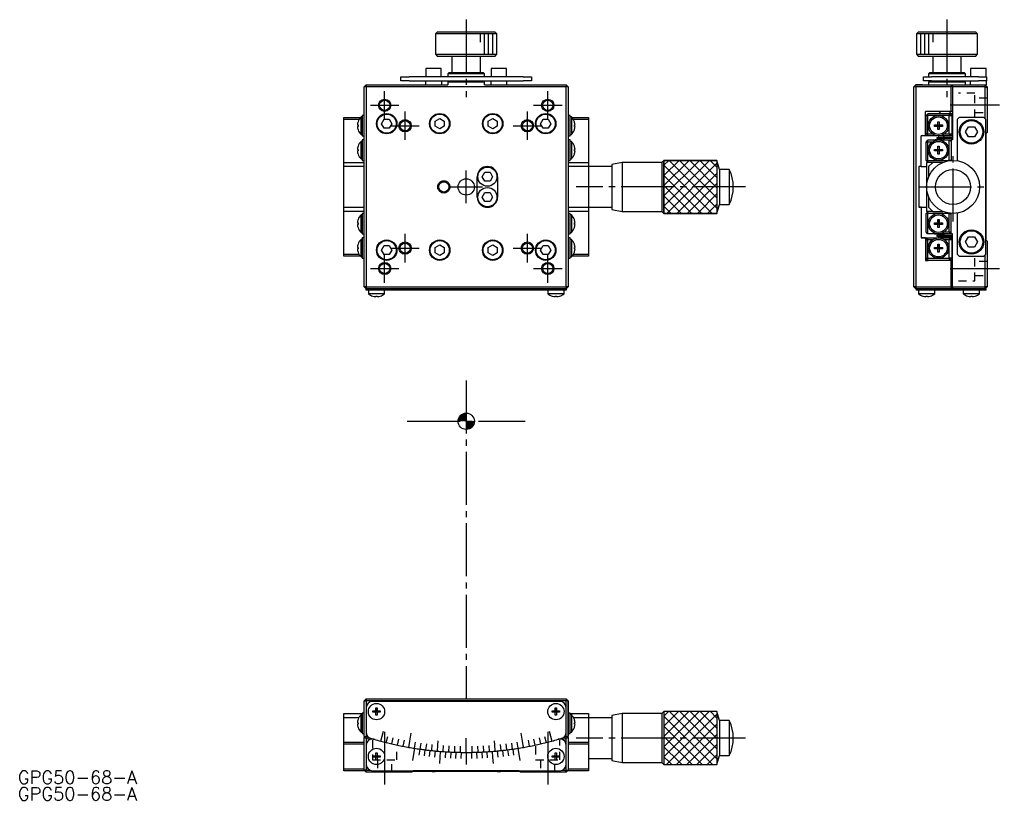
# Model space of a CAD drawing. Extents: x -5 to 235, y 93 to 285.
import ezdxf

# ---------------------------------------------------------------- set-up
doc = ezdxf.new("R2010")
doc.units = 0
doc.header["$MEASUREMENT"] = 0
doc.linetypes.add('CENTER', pattern=[17.5, 13, -1.5, 1.5, -1.5])
doc.linetypes.add('DASHED', pattern=[3.5, 2, -1.5])
doc.layers.get('0').update_dxf_attribs({"linetype": 'CONTINUOUS'})
doc.layers.add('CENTER', color=1, linetype='CENTER')
doc.styles.get("Standard").update_dxf_attribs({"font": 'txt.shx', "bigfont": '@extfont2.shx'})

msp = doc.modelspace()

# ---------------------------------------------------------------- linework, layer by layer
at = {"color": 7, "linetype": 'Continuous'}
for p, q in [((97.7, 281.79), (97.2, 281.29)), ((112.2, 281.29), (97.2, 281.29)), ((97.2, 281.29), (97.2, 276.29)), ((97.7, 281.79), (111.7, 281.79)), ((97.7, 281.79), (111.7, 281.79)), ((112.2, 281.29), (111.7, 281.79)), ((112.2, 276.29), (112.2, 281.29)), ((215.62, 281.79), (215.12, 281.29)), ((222.62, 281.29), (215.12, 281.29)), ((215.12, 281.29), (215.12, 276.29)), ((215.62, 281.79), (222.62, 281.79)), ((222.62, 281.79), (229.62, 281.79)), ((230.12, 281.29), (222.62, 281.29)), ((230.12, 281.29), (229.62, 281.79)), ((230.12, 276.29), (230.12, 281.29)), ((97.2, 276.29), (112.2, 276.29)), ((97.2, 276.29), (97.7, 275.79)), ((111.7, 275.79), (97.7, 275.79)), ((101.2, 275.79), (101.2, 271.79)), ((108.2, 271.79), (108.2, 275.79)), ((111.7, 275.79), (112.2, 276.29)), ((215.12, 276.29), (222.62, 276.29)), ((215.12, 276.29), (215.62, 275.79)), ((222.62, 275.79), (215.62, 275.79)), ((219.12, 275.79), (219.12, 271.79)), ((222.62, 276.29), (230.12, 276.29)), ((229.62, 275.79), (222.62, 275.79)), ((226.12, 271.79), (226.12, 275.79)), ((229.62, 275.79), (230.12, 276.29)), ((98.6, 272.79), (94.8, 272.79)), ((94.8, 272.79), (94.8, 270.79)), ((98.6, 270.79), (98.6, 272.79)), ((100.5, 271.79), (100.2, 271.49)), ((100.5, 271.79), (108.9, 271.79)), ((100.5, 271.79), (101.2, 271.79)), ((108.2, 271.79), (108.9, 271.79)), ((109.2, 271.49), (108.9, 271.79)), ((114.6, 272.79), (110.8, 272.79)), ((110.8, 272.79), (110.8, 270.79)), ((114.6, 270.79), (114.6, 272.79)), ((218.42, 271.79), (218.12, 271.49)), ((218.42, 271.79), (222.62, 271.79)), ((222.62, 271.79), (226.82, 271.79)), ((227.12, 271.49), (226.82, 271.79)), ((232.22, 272.79), (228.42, 272.79)), ((228.42, 272.79), (228.42, 270.79)), ((232.22, 270.79), (232.22, 272.79)), ((88.7, 269.79), (88.7, 270.79)), ((88.7, 270.79), (90.7, 270.79)), ((90.7, 269.79), (88.7, 269.79)), ((118.7, 270.79), (90.7, 270.79)), ((90.7, 269.79), (118.7, 269.79)), ((94.7, 269.79), (94.7, 268.79)), ((98.7, 268.79), (98.7, 269.79)), ((109.2, 271.49), (100.2, 271.49)), ((100.2, 271.49), (100.2, 270.79)), ((100.5, 269.79), (100.2, 269.49)), ((109.2, 269.49), (100.2, 269.49)), ((100.2, 269.49), (100.2, 268.79)), ((109.2, 269.49), (108.9, 269.79)), ((109.2, 270.79), (109.2, 271.49)), ((109.2, 268.79), (109.2, 269.49)), ((110.7, 269.79), (110.7, 268.79)), ((114.7, 268.79), (114.7, 269.79)), ((118.7, 270.79), (120.7, 270.79)), ((120.7, 269.79), (118.7, 269.79)), ((120.7, 270.79), (120.7, 269.79)), ((216.82, 269.79), (216.82, 270.79)), ((216.82, 270.79), (218.82, 270.79)), ((218.82, 269.79), (216.82, 269.79)), ((222.62, 271.49), (218.12, 271.49)), ((218.12, 271.49), (218.12, 270.79)), ((218.42, 269.79), (218.12, 269.49)), ((222.62, 269.49), (218.12, 269.49)), ((218.12, 269.49), (218.12, 268.79)), ((230.32, 270.79), (218.82, 270.79)), ((218.82, 269.79), (230.32, 269.79)), ((227.12, 271.49), (222.62, 271.49)), ((227.12, 269.49), (222.62, 269.49)), ((227.12, 269.49), (226.82, 269.79)), ((227.12, 270.79), (227.12, 271.49)), ((227.12, 268.79), (227.12, 269.49)), ((228.32, 269.79), (228.32, 268.79)), ((230.32, 270.79), (232.32, 270.79)), ((232.32, 269.79), (230.32, 269.79)), ((232.32, 270.79), (232.32, 269.79)), ((232.32, 268.79), (232.32, 269.79)), ((80.2, 268.79), (79.7, 268.29)), ((79.7, 219.29), (79.7, 268.29)), ((80.2, 268.29), (79.7, 268.29)), ((80.2, 268.79), (80.2, 268.29)), ((80.2, 268.79), (86.7, 268.79)), ((80.2, 268.29), (80.2, 219.29)), ((129.2, 268.29), (80.2, 268.29)), ((86.7, 268.79), (99.7, 268.79)), ((99.7, 268.79), (100.2, 268.79)), ((109.2, 268.79), (112.7, 268.79)), ((112.7, 268.79), (129.2, 268.79)), ((129.2, 268.79), (129.2, 268.29)), ((129.7, 268.29), (129.2, 268.79)), ((129.2, 219.29), (129.2, 268.29)), ((129.7, 268.29), (129.2, 268.29)), ((129.7, 268.29), (129.7, 219.29)), ((214.97, 268.79), (214.47, 268.29)), ((214.97, 268.79), (214.47, 268.29)), ((214.97, 268.29), (214.47, 268.29)), ((214.47, 219.29), (214.47, 268.29)), ((214.97, 268.29), (214.97, 268.79)), ((214.97, 268.79), (223.83, 268.79)), ((216.62, 268.79), (214.97, 268.79)), ((223.67, 268.29), (214.97, 268.29)), ((214.97, 268.29), (214.97, 219.29)), ((223.67, 262.29), (223.67, 268.29)), ((223.83, 268.79), (224.14, 268.79)), ((223.98, 268.29), (223.98, 255.29)), ((231.97, 268.29), (223.98, 268.29)), ((224.14, 268.79), (224.62, 268.79)), ((224.62, 268.79), (231.97, 268.79)), ((231.97, 268.79), (232.32, 268.79)), ((231.97, 268.29), (231.97, 268.79)), ((231.97, 268.79), (232.47, 268.29)), ((231.97, 260.44), (231.97, 268.29)), ((231.97, 268.29), (232.47, 268.09)), ((232.47, 268.29), (232.47, 268.09)), ((232.47, 268.09), (232.47, 257.09)), ((223.67, 262.29), (217.33, 262.29)), ((217.33, 256.29), (217.33, 262.29)), ((220.62, 262.29), (220.87, 262.04)), ((220.87, 262.04), (221.12, 261.79)), ((223.12, 261.79), (223.37, 262.04)), ((223.37, 262.04), (223.62, 262.29)), ((223.98, 262.29), (223.67, 262.29)), ((74.7, 260.79), (78.77, 260.79)), ((74.7, 260.29), (74.7, 260.79)), ((78.4, 260.29), (74.7, 260.29)), ((74.7, 249.79), (74.7, 260.29)), ((78.17, 259.77), (78.17, 259.77)), ((78.91, 258.79), (78.91, 260.94)), ((79.2, 260.94), (78.91, 260.94)), ((79.2, 261.29), (79.2, 256.29)), ((79.7, 261.29), (79.2, 261.29)), ((83.93, 259.29), (84.57, 260.39)), ((84.57, 260.39), (85.84, 260.39)), ((85.84, 260.39), (86.47, 259.29)), ((97.1, 259.93), (98.2, 260.56)), ((97.1, 258.66), (97.1, 259.93)), ((98.2, 260.56), (99.3, 259.93)), ((99.3, 259.93), (99.3, 258.66)), ((110.1, 259.93), (111.2, 260.56)), ((110.1, 258.66), (110.1, 259.93)), ((111.2, 260.56), (112.3, 259.93)), ((112.3, 259.93), (112.3, 258.66)), ((122.93, 259.29), (123.57, 260.39)), ((123.57, 260.39), (124.84, 260.39)), ((124.84, 260.39), (125.47, 259.29)), ((130.2, 261.29), (129.7, 261.29)), ((130.2, 256.29), (130.2, 261.29)), ((130.49, 260.94), (130.2, 260.94)), ((130.49, 260.94), (130.49, 256.64)), ((130.64, 260.79), (134.7, 260.79)), ((134.7, 260.29), (131, 260.29)), ((131.23, 259.77), (131.24, 259.77)), ((134.7, 260.79), (134.7, 260.29)), ((134.7, 260.29), (134.7, 249.79)), ((218.04, 261.79), (217.5, 261.29)), ((217.83, 261.29), (217.5, 261.29)), ((217.5, 256.79), (217.5, 261.29)), ((217.83, 261.29), (218.04, 261.79)), ((220.52, 261.29), (217.83, 261.29)), ((217.83, 261.29), (217.83, 256.79)), ((218.04, 261.79), (223.31, 261.79)), ((220.34, 259.77), (220.7, 259.77)), ((220.34, 258.97), (220.34, 259.77)), ((223.17, 261.29), (220.52, 261.29)), ((220.7, 259.77), (220.7, 258.97)), ((223.17, 261.29), (223.31, 261.79)), ((223.17, 261.29), (223.82, 261.29)), ((223.17, 256.79), (223.17, 261.29)), ((223.22, 261.89), (223.32, 261.79)), ((223.82, 261.29), (223.31, 261.79)), ((223.31, 261.79), (223.98, 261.79)), ((223.82, 261.29), (223.82, 256.79)), ((223.98, 261.29), (223.82, 261.29)), ((225.62, 260.79), (225.12, 260.29)), ((225.12, 260.29), (225.12, 250.22)), ((231.62, 260.79), (225.62, 260.79)), ((232.12, 260.29), (231.62, 260.79)), ((232.12, 227.29), (232.12, 260.29)), ((78.01, 258.97), (78.17, 258.97)), ((78.17, 258.61), (78.01, 258.61)), ((78.17, 258.97), (78.17, 258.61)), ((78.17, 257.82), (78.17, 257.82)), ((78.91, 256.64), (78.91, 258.79)), ((84.57, 258.19), (83.93, 259.29)), ((85.84, 258.19), (84.57, 258.19)), ((86.47, 259.29), (85.84, 258.19)), ((98.2, 258.02), (97.1, 258.66)), ((99.3, 258.66), (98.2, 258.02)), ((111.2, 258.02), (110.1, 258.66)), ((112.3, 258.66), (111.2, 258.02)), ((123.57, 258.19), (122.93, 259.29)), ((124.84, 258.19), (123.57, 258.19)), ((125.47, 259.29), (124.84, 258.19)), ((131.23, 258.97), (131.39, 258.97)), ((131.23, 258.61), (131.23, 258.97)), ((131.39, 258.61), (131.23, 258.61)), ((131.24, 257.82), (131.23, 257.82)), ((219.55, 258.97), (220.34, 258.97)), ((219.55, 258.61), (219.55, 258.97)), ((220.34, 258.61), (219.55, 258.61)), ((220.33, 258.61), (220.33, 258.97)), ((220.34, 258.99), (220.7, 258.99)), ((220.34, 257.82), (220.34, 258.61)), ((220.7, 258.6), (220.34, 258.6)), ((220.7, 257.82), (220.34, 257.82)), ((220.7, 258.97), (221.5, 258.97)), ((220.7, 258.61), (220.7, 257.82)), ((221.5, 258.61), (220.7, 258.61)), ((220.72, 258.97), (220.72, 258.61)), ((221.5, 258.97), (221.5, 258.61)), ((227.18, 257.29), (227.9, 258.54)), ((227.9, 256.04), (227.18, 257.29)), ((227.9, 258.54), (229.35, 258.54)), ((229.35, 258.54), (230.07, 257.29)), ((230.07, 257.29), (229.35, 256.04)), ((78.91, 256.64), (79.2, 256.64)), ((78.91, 252.79), (78.91, 254.94)), ((79.2, 254.94), (78.91, 254.94)), ((79.2, 256.29), (79.7, 256.29)), ((79.2, 255.29), (79.2, 250.29)), ((79.7, 255.29), (79.2, 255.29)), ((129.7, 256.29), (130.2, 256.29)), ((130.2, 255.29), (129.7, 255.29)), ((130.2, 256.64), (130.49, 256.64)), ((130.2, 250.29), (130.2, 255.29)), ((130.49, 254.94), (130.2, 254.94)), ((130.49, 254.94), (130.49, 250.64)), ((217.33, 256.29), (216.27, 256.29)), ((216.27, 248.79), (216.27, 256.29)), ((218.04, 256.29), (217.33, 256.29)), ((218.04, 256.29), (217.5, 256.79)), ((217.83, 256.79), (217.5, 256.79)), ((217.5, 254.79), (218.04, 255.29)), ((217.5, 254.79), (217.83, 254.79)), ((217.5, 250.29), (217.5, 254.79)), ((218.04, 256.29), (217.83, 256.79)), ((217.83, 256.79), (219.02, 256.79)), ((217.83, 254.79), (218.04, 255.29)), ((217.83, 254.79), (217.83, 250.29)), ((219.02, 254.79), (217.83, 254.79)), ((219.71, 256.29), (218.04, 256.29)), ((218.04, 255.29), (219.71, 255.29)), ((219.79, 256.4), (219.71, 256.29)), ((220.52, 256.29), (219.71, 256.29)), ((220.52, 255.29), (219.71, 255.29)), ((219.71, 255.29), (219.79, 255.18)), ((220.09, 255.94), (220.85, 255.94)), ((220.09, 255.94), (220.09, 255.64)), ((220.85, 255.64), (220.09, 255.64)), ((221.64, 256.29), (220.52, 256.29)), ((221.47, 255.29), (220.52, 255.29)), ((220.62, 255.94), (220.62, 256.29)), ((220.62, 255.29), (220.62, 255.64)), ((223.76, 255.94), (220.85, 255.94)), ((223.76, 255.64), (220.85, 255.64)), ((221.47, 255.29), (221.33, 255.16)), ((221.64, 256.29), (221.41, 256.46)), ((221.47, 255.29), (223.14, 255.29)), ((223.31, 256.29), (221.64, 256.29)), ((221.93, 256.29), (221.67, 255.94)), ((221.67, 255.64), (221.69, 255.62)), ((221.68, 255.63), (221.69, 255.62)), ((221.69, 255.62), (222.01, 255.29)), ((221.69, 255.62), (222.01, 255.29)), ((222.02, 256.79), (223.17, 256.79)), ((223.17, 255.27), (223.14, 255.29)), ((223.14, 255.29), (223.67, 255.29)), ((223.17, 256.79), (223.82, 256.79)), ((223.17, 256.79), (223.31, 256.29)), ((223.17, 250.29), (223.17, 255.27)), ((223.67, 254.91), (223.17, 255.27)), ((223.31, 256.29), (223.82, 256.79)), ((223.98, 256.29), (223.31, 256.29)), ((223.98, 255.29), (223.67, 255.29)), ((223.67, 255.29), (223.67, 250.28)), ((223.76, 255.94), (223.98, 255.94)), ((223.98, 255.64), (223.76, 255.64)), ((223.82, 256.79), (223.98, 256.79)), ((223.98, 256.13), (223.83, 256.29)), ((223.91, 255.29), (223.98, 255.38)), ((229.35, 256.04), (227.9, 256.04)), ((232.17, 256.79), (232.47, 257.09)), ((232.17, 256.79), (232.17, 230.79)), ((78.01, 252.97), (78.17, 252.97)), ((78.17, 252.61), (78.01, 252.61)), ((78.17, 253.77), (78.17, 253.77)), ((78.17, 252.97), (78.17, 252.61)), ((78.91, 250.64), (78.91, 252.79)), ((131.23, 253.77), (131.24, 253.77)), ((131.23, 252.97), (131.39, 252.97)), ((131.23, 252.61), (131.23, 252.97)), ((131.39, 252.61), (131.23, 252.61)), ((219.55, 252.97), (220.34, 252.97)), ((219.55, 252.61), (219.55, 252.97)), ((220.34, 252.61), (219.55, 252.61)), ((220.33, 252.61), (220.33, 252.97)), ((220.34, 253.77), (220.7, 253.77)), ((220.34, 252.97), (220.34, 253.77)), ((220.34, 252.99), (220.7, 252.99)), ((220.34, 251.82), (220.34, 252.61)), ((220.7, 252.6), (220.34, 252.6)), ((220.7, 253.77), (220.7, 252.97)), ((220.7, 252.97), (221.5, 252.97)), ((220.7, 252.61), (220.7, 251.82)), ((221.5, 252.61), (220.7, 252.61)), ((220.72, 252.97), (220.72, 252.61)), ((221.5, 252.97), (221.5, 252.61)), ((78.17, 251.82), (78.17, 251.82)), ((78.91, 250.64), (79.2, 250.64)), ((79.2, 250.29), (79.7, 250.29)), ((129.7, 250.29), (130.2, 250.29)), ((130.2, 250.64), (130.49, 250.64)), ((131.24, 251.82), (131.23, 251.82)), ((153.2, 250.29), (152.7, 249.79)), ((153.2, 250.29), (153.2, 237.29)), ((166.2, 250.29), (153.2, 250.29)), ((153.2, 250.29), (166.2, 250.29)), ((153.2, 237.29), (153.2, 250.29)), ((166.2, 250.29), (166.2, 237.29)), ((166.79, 248.09), (166.2, 250.29)), ((166.2, 250.29), (166.2, 237.29)), ((217.5, 250.29), (217.83, 250.29)), ((217.5, 250.29), (218.04, 249.79)), ((218.04, 249.79), (217.83, 250.29)), ((217.83, 250.29), (220.52, 250.29)), ((220.7, 251.82), (220.34, 251.82)), ((220.52, 250.29), (223.17, 250.29)), ((223.19, 250.23), (223.17, 250.29)), ((223.67, 250.29), (223.17, 250.29)), ((74.7, 249.79), (79.7, 249.79)), ((74.7, 248.79), (74.7, 249.79)), ((79.7, 248.79), (74.7, 248.79)), ((74.7, 238.79), (74.7, 248.79)), ((129.7, 249.79), (134.7, 249.79)), ((134.7, 248.79), (129.7, 248.79)), ((134.7, 249.79), (134.7, 248.79)), ((134.7, 248.79), (134.7, 238.79)), ((140.45, 248.79), (134.7, 248.79)), ((142.95, 249.79), (140.45, 249.29)), ((140.45, 249.29), (140.45, 238.29)), ((142.95, 249.79), (142.95, 237.79)), ((152.7, 249.79), (142.95, 249.79)), ((152.7, 249.79), (152.7, 237.79)), ((166.79, 248.09), (166.79, 239.49)), ((169.2, 248.09), (166.79, 248.09)), ((169.2, 248.09), (169.2, 239.49)), ((216.27, 248.79), (215.74, 248.79)), ((215.74, 248.79), (215.74, 238.79)), ((216.27, 248.79), (217.62, 248.79)), ((217.62, 249.79), (217.62, 243.79)), ((219.12, 249.79), (217.62, 249.79)), ((219.12, 249.79), (218.12, 248.79)), ((218.12, 248.79), (218.12, 246.29)), ((221.62, 249.79), (219.12, 249.79)), ((107.4, 241.29), (107.4, 246.29)), ((108.63, 246.29), (109.27, 247.39)), ((109.27, 245.19), (108.63, 246.29)), ((109.27, 247.39), (110.54, 247.39)), ((110.54, 245.19), (109.27, 245.19)), ((110.54, 247.39), (111.17, 246.29)), ((111.17, 246.29), (110.54, 245.19)), ((112.4, 246.29), (112.4, 241.29)), ((217.62, 243.79), (217.62, 237.79)), ((108.63, 241.29), (109.27, 242.39)), ((109.27, 240.19), (108.63, 241.29)), ((109.27, 242.39), (110.54, 242.39)), ((110.54, 242.39), (111.17, 241.29)), ((111.17, 241.29), (110.54, 240.19)), ((218.12, 241.29), (218.12, 238.79)), ((74.7, 238.79), (79.7, 238.79)), ((74.7, 237.79), (74.7, 238.79)), ((110.54, 240.19), (109.27, 240.19)), ((129.7, 238.79), (134.7, 238.79)), ((134.7, 238.79), (134.7, 237.79)), ((134.7, 238.79), (140.45, 238.79)), ((140.45, 238.29), (142.95, 237.79)), ((166.2, 237.29), (166.79, 239.49)), ((166.79, 239.49), (169.2, 239.49)), ((216.27, 238.79), (215.74, 238.79)), ((215.74, 238.79), (217.62, 238.79)), ((215.74, 238.79), (216.27, 238.79)), ((216.27, 238.79), (216.27, 231.29)), ((216.27, 238.79), (217.62, 238.79)), ((216.27, 238.79), (217.62, 238.79)), ((218.12, 238.79), (219.12, 237.79)), ((79.7, 237.79), (74.7, 237.79)), ((74.7, 227.29), (74.7, 237.79)), ((78.17, 235.77), (78.17, 235.77)), ((78.91, 234.79), (78.91, 236.94)), ((79.2, 236.94), (78.91, 236.94)), ((79.2, 237.29), (79.2, 232.29)), ((79.7, 237.29), (79.2, 237.29)), ((134.7, 237.79), (129.7, 237.79)), ((130.2, 237.29), (129.7, 237.29)), ((130.2, 236.06), (130.2, 237.29)), ((130.2, 236.94), (130.2, 237.29)), ((130.49, 236.94), (130.2, 236.94)), ((130.2, 234.79), (130.2, 236.06)), ((130.49, 236.94), (130.49, 232.64)), ((131.23, 235.77), (131.24, 235.77)), ((131.23, 235.77), (131.24, 235.77)), ((134.7, 237.79), (134.7, 227.29)), ((142.95, 237.79), (152.7, 237.79)), ((152.7, 237.79), (153.2, 237.29)), ((153.2, 237.29), (166.2, 237.29)), ((166.2, 237.29), (153.2, 237.29)), ((218.04, 237.79), (217.5, 237.29)), ((217.83, 237.29), (217.5, 237.29)), ((217.5, 232.79), (217.5, 237.29)), ((219.12, 237.79), (217.62, 237.79)), ((217.83, 237.29), (218.04, 237.79)), ((220.52, 237.29), (217.83, 237.29)), ((217.83, 237.29), (217.83, 232.32)), ((219.12, 237.79), (221.62, 237.79)), ((220.34, 235.77), (220.7, 235.77)), ((220.34, 234.97), (220.34, 235.77)), ((220.34, 235.77), (220.34, 234.99)), ((223.17, 237.29), (220.52, 237.29)), ((220.7, 235.77), (220.7, 234.97)), ((223.17, 237.29), (223.19, 237.36)), ((223.17, 232.79), (223.17, 237.29)), ((223.17, 237.29), (223.67, 237.29)), ((223.67, 232.29), (223.67, 237.31)), ((225.12, 237.37), (225.12, 227.29)), ((78.01, 234.97), (78.17, 234.97)), ((78.17, 234.61), (78.01, 234.61)), ((78.17, 234.97), (78.17, 234.61)), ((78.17, 233.82), (78.17, 233.82)), ((78.91, 232.64), (78.91, 234.79)), ((130.2, 233.53), (130.2, 234.79)), ((130.2, 232.29), (130.2, 233.53)), ((131.23, 234.97), (131.39, 234.97)), ((131.23, 234.61), (131.23, 234.97)), ((131.39, 234.61), (131.23, 234.61)), ((131.24, 233.82), (131.23, 233.82)), ((131.24, 233.82), (131.23, 233.82)), ((219.55, 234.97), (220.34, 234.97)), ((219.55, 234.61), (219.55, 234.97)), ((220.34, 234.61), (219.55, 234.61)), ((220.33, 234.61), (220.33, 234.97)), ((220.34, 234.97), (220.34, 234.99)), ((220.34, 234.99), (220.7, 234.99)), ((220.34, 233.82), (220.34, 234.61)), ((220.34, 234.6), (220.34, 234.61)), ((220.34, 233.82), (220.34, 234.6)), ((220.7, 234.6), (220.34, 234.6)), ((220.7, 233.82), (220.34, 233.82)), ((220.7, 234.97), (221.5, 234.97)), ((220.7, 234.61), (220.7, 233.82)), ((221.5, 234.61), (220.7, 234.61)), ((220.72, 234.97), (220.72, 234.61)), ((221.5, 234.97), (221.5, 234.61)), ((78.91, 232.64), (79.2, 232.64)), ((78.91, 228.79), (78.91, 230.94)), ((79.2, 230.94), (78.91, 230.94)), ((79.2, 232.29), (79.7, 232.29)), ((79.2, 231.29), (79.2, 226.29)), ((79.7, 231.29), (79.2, 231.29)), ((129.7, 232.29), (130.2, 232.29)), ((130.2, 231.29), (129.7, 231.29)), ((130.2, 232.29), (130.2, 232.64)), ((130.2, 232.64), (130.49, 232.64)), ((130.2, 230.06), (130.2, 231.29)), ((130.2, 230.94), (130.2, 231.29)), ((130.49, 230.94), (130.2, 230.94)), ((130.49, 230.94), (130.49, 226.64)), ((217.33, 231.29), (216.27, 231.29)), ((216.27, 231.29), (217.33, 231.29)), ((216.27, 231.29), (218.04, 231.29)), ((217.33, 231.29), (217.33, 225.79)), ((217.33, 231.29), (218.04, 231.29)), ((217.33, 231.29), (218.04, 231.29)), ((217.83, 232.32), (217.5, 232.79)), ((217.5, 230.79), (218.04, 231.29)), ((217.5, 230.79), (217.83, 230.79)), ((217.5, 226.29), (217.5, 230.79)), ((217.83, 232.32), (217.86, 232.29)), ((217.83, 230.79), (218.04, 231.29)), ((217.83, 230.79), (217.83, 226.29)), ((219.02, 230.79), (217.83, 230.79)), ((219.54, 232.29), (217.86, 232.29)), ((218.04, 231.29), (219.71, 231.29)), ((219.54, 232.29), (219.69, 232.44)), ((219.54, 232.29), (220.52, 232.29)), ((219.71, 231.29), (220.52, 231.29)), ((219.71, 231.29), (219.79, 231.18)), ((220.09, 231.94), (220.85, 231.94)), ((220.09, 231.94), (220.09, 231.64)), ((220.85, 231.64), (220.09, 231.64)), ((220.52, 232.29), (221.64, 232.29)), ((220.52, 231.29), (221.64, 231.29)), ((220.62, 231.94), (220.62, 232.29)), ((220.62, 231.29), (220.62, 231.64)), ((220.85, 231.94), (223.76, 231.94)), ((220.85, 231.64), (223.76, 231.64)), ((221.64, 232.29), (221.41, 232.46)), ((221.41, 231.13), (221.64, 231.29)), ((223.31, 232.29), (221.64, 232.29)), ((221.64, 231.29), (223.31, 231.29)), ((221.69, 231.96), (221.67, 231.94)), ((221.67, 231.64), (221.93, 231.29)), ((222.01, 232.29), (221.69, 231.96)), ((222.01, 232.29), (221.69, 231.96)), ((222.02, 232.79), (223.17, 232.79)), ((223.17, 230.79), (222.02, 230.79)), ((223.17, 232.79), (223.31, 232.29)), ((223.17, 232.79), (223.67, 232.79)), ((223.31, 231.29), (223.17, 230.79)), ((223.17, 226.29), (223.17, 230.79)), ((223.82, 230.79), (223.17, 230.79)), ((223.31, 232.29), (223.67, 232.64)), ((223.67, 232.29), (223.31, 232.29)), ((223.82, 230.79), (223.31, 231.29)), ((223.31, 231.29), (223.98, 231.29)), ((223.98, 232.29), (223.67, 232.29)), ((223.76, 231.94), (223.98, 231.94)), ((223.98, 231.64), (223.76, 231.64)), ((223.82, 230.79), (223.82, 226.29)), ((223.98, 230.79), (223.82, 230.79)), ((223.83, 231.29), (223.98, 231.45)), ((223.98, 232.2), (223.91, 232.29)), ((223.98, 219.29), (223.98, 232.29)), ((227.18, 230.29), (227.9, 231.54)), ((227.9, 231.54), (229.35, 231.54)), ((229.35, 231.54), (230.07, 230.29)), ((232.47, 230.49), (232.17, 230.79)), ((78.01, 228.97), (78.17, 228.97)), ((78.17, 228.61), (78.01, 228.61)), ((78.17, 229.77), (78.17, 229.77)), ((78.17, 228.97), (78.17, 228.61)), ((78.91, 226.64), (78.91, 228.79)), ((83.93, 228.29), (84.57, 229.39)), ((84.57, 229.39), (85.84, 229.39)), ((85.84, 229.39), (86.47, 228.29)), ((97.1, 228.93), (98.2, 229.56)), ((97.1, 227.66), (97.1, 228.93)), ((98.2, 229.56), (99.3, 228.93)), ((99.3, 228.93), (99.3, 227.66)), ((110.1, 228.93), (111.2, 229.56)), ((110.1, 227.66), (110.1, 228.93)), ((111.2, 229.56), (112.3, 228.93)), ((112.3, 228.93), (112.3, 227.66)), ((122.93, 228.29), (123.57, 229.39)), ((123.57, 229.39), (124.84, 229.39)), ((124.84, 229.39), (125.47, 228.29)), ((130.2, 228.79), (130.2, 230.06)), ((130.2, 227.53), (130.2, 228.79)), ((131.23, 229.77), (131.24, 229.77)), ((131.23, 229.77), (131.24, 229.77)), ((131.23, 228.97), (131.39, 228.97)), ((131.23, 228.61), (131.23, 228.97)), ((131.39, 228.61), (131.23, 228.61)), ((219.55, 228.97), (220.34, 228.97)), ((219.55, 228.61), (219.55, 228.97)), ((220.34, 228.61), (219.55, 228.61)), ((220.33, 228.61), (220.33, 228.97)), ((220.34, 229.77), (220.7, 229.77)), ((220.34, 228.97), (220.34, 229.77)), ((220.34, 229.77), (220.34, 228.99)), ((220.34, 228.97), (220.34, 228.99)), ((220.34, 228.99), (220.7, 228.99)), ((220.34, 227.82), (220.34, 228.61)), ((220.34, 228.6), (220.34, 228.61)), ((220.34, 227.82), (220.34, 228.6)), ((220.7, 228.6), (220.34, 228.6)), ((220.7, 229.77), (220.7, 228.97)), ((220.7, 228.97), (221.5, 228.97)), ((220.7, 228.61), (220.7, 227.82)), ((221.5, 228.61), (220.7, 228.61)), ((220.72, 228.97), (220.72, 228.61)), ((221.5, 228.97), (221.5, 228.61)), ((227.9, 229.04), (227.18, 230.29)), ((229.35, 229.04), (227.9, 229.04)), ((230.07, 230.29), (229.35, 229.04)), ((232.47, 230.49), (232.47, 219.5)), ((74.7, 227.29), (78.4, 227.29)), ((74.7, 226.79), (74.7, 227.29)), ((78.77, 226.79), (74.7, 226.79)), ((78.17, 227.82), (78.17, 227.82)), ((78.91, 226.64), (79.2, 226.64)), ((79.2, 226.29), (79.7, 226.29)), ((84.57, 227.19), (83.93, 228.29)), ((85.84, 227.19), (84.57, 227.19)), ((86.47, 228.29), (85.84, 227.19)), ((98.2, 227.02), (97.1, 227.66)), ((99.3, 227.66), (98.2, 227.02)), ((111.2, 227.02), (110.1, 227.66)), ((112.3, 227.66), (111.2, 227.02)), ((123.57, 227.19), (122.93, 228.29)), ((124.84, 227.19), (123.57, 227.19)), ((125.47, 228.29), (124.84, 227.19)), ((129.7, 226.29), (130.2, 226.29)), ((130.2, 226.29), (130.2, 227.53)), ((130.2, 226.29), (130.2, 226.64)), ((130.2, 226.64), (130.49, 226.64)), ((134.7, 226.79), (130.64, 226.79)), ((131, 227.29), (134.7, 227.29)), ((131.24, 227.82), (131.23, 227.82)), ((131.24, 227.82), (131.23, 227.82)), ((134.7, 227.29), (134.7, 226.79)), ((217.5, 226.29), (217.83, 226.29)), ((217.5, 226.29), (218.04, 225.79)), ((218.04, 225.79), (217.83, 226.29)), ((217.83, 226.29), (220.52, 226.29)), ((220.7, 227.82), (220.34, 227.82)), ((220.52, 226.29), (223.17, 226.29)), ((223.31, 225.79), (223.17, 226.29)), ((223.82, 226.29), (223.17, 226.29)), ((223.31, 225.79), (223.82, 226.29)), ((223.82, 226.29), (223.98, 226.29)), ((225.12, 227.29), (225.62, 226.79)), ((225.62, 226.79), (231.62, 226.79)), ((231.62, 226.79), (232.12, 227.29)), ((231.97, 219.29), (231.97, 227.14)), ((223.67, 225.79), (217.33, 225.79)), ((217.33, 225.79), (218.04, 225.79)), ((217.33, 225.79), (218.04, 225.79)), ((223.67, 219.29), (223.67, 225.79)), ((223.98, 225.79), (223.67, 225.79)), ((80.2, 219.29), (79.7, 219.29)), ((79.7, 219.29), (80.2, 218.79)), ((80.2, 219.29), (129.2, 219.29)), ((80.2, 219.29), (80.2, 218.79)), ((80.2, 218.49), (80.2, 218.79)), ((80.2, 218.49), (80.2, 218.79)), ((129.2, 218.79), (80.2, 218.79)), ((129.7, 219.29), (129.2, 218.79)), ((129.2, 219.29), (129.2, 218.79)), ((129.7, 219.29), (129.2, 219.29)), ((129.2, 218.79), (129.2, 218.49)), ((129.2, 218.79), (129.2, 218.49)), ((214.97, 219.29), (214.47, 219.29)), ((214.47, 219.29), (214.97, 218.79)), ((214.97, 219.29), (223.67, 219.29)), ((214.97, 219.29), (214.97, 218.79)), ((216.62, 218.79), (214.97, 218.79)), ((215.12, 218.49), (215.12, 218.79)), ((222.72, 218.79), (216.62, 218.79)), ((222.72, 218.79), (216.62, 218.79)), ((222.72, 218.79), (223.83, 218.79)), ((223.83, 218.79), (222.72, 218.79)), ((223.83, 218.79), (224.14, 218.79)), ((224.14, 218.79), (223.83, 218.79)), ((223.98, 219.29), (231.97, 219.29)), ((224.62, 218.79), (224.14, 218.79)), ((224.35, 218.79), (224.35, 218.49)), ((225.85, 218.79), (224.62, 218.79)), ((230.62, 218.79), (225.85, 218.79)), ((230.62, 218.79), (225.85, 218.79)), ((231.97, 218.79), (230.62, 218.79)), ((231.97, 219.29), (232.47, 219.5)), ((231.97, 218.79), (231.97, 219.29)), ((232.47, 219.29), (231.97, 218.79)), ((231.97, 218.79), (232.12, 218.79)), ((232.12, 218.79), (232.12, 218.49)), ((232.47, 219.5), (232.47, 219.29)), ((81.7, 218.49), (80.2, 218.49)), ((80.7, 218.49), (80.7, 217.6)), ((80.7, 218.49), (80.7, 217.6)), ((84.7, 217.6), (80.7, 217.6)), ((127.7, 218.49), (81.7, 218.49)), ((81.81, 217.02), (81.82, 217.02)), ((82.52, 217.02), (82.88, 217.02)), ((82.52, 216.9), (82.52, 217.02)), ((82.88, 217.02), (82.88, 216.9)), ((83.59, 217.02), (83.59, 217.02)), ((84.7, 217.6), (84.7, 218.49)), ((84.7, 217.6), (84.7, 218.49)), ((124.7, 218.49), (124.7, 217.6)), ((124.7, 218.49), (124.7, 217.6)), ((128.7, 217.6), (124.7, 217.6)), ((125.81, 217.02), (125.82, 217.02)), ((126.52, 217.02), (126.88, 217.02)), ((126.52, 216.9), (126.52, 217.02)), ((126.88, 217.02), (126.88, 216.9)), ((127.59, 217.02), (127.59, 217.02)), ((129.2, 218.49), (127.7, 218.49)), ((128.7, 217.6), (128.7, 218.49)), ((128.7, 217.6), (128.7, 218.49)), ((216.62, 218.49), (215.12, 218.49)), ((215.62, 218.49), (215.62, 217.6)), ((217.62, 217.6), (215.62, 217.6)), ((222.72, 218.49), (216.62, 218.49)), ((216.74, 217.02), (216.74, 217.02)), ((217.44, 217.02), (217.8, 217.02)), ((217.44, 216.9), (217.44, 217.02)), ((219.62, 217.6), (217.62, 217.6)), ((217.8, 217.02), (217.8, 216.9)), ((218.51, 217.02), (218.51, 217.02)), ((219.62, 217.6), (219.62, 218.49)), ((224.16, 218.49), (222.72, 218.49)), ((224.35, 218.49), (224.16, 218.49)), ((225.85, 218.49), (224.35, 218.49)), ((230.62, 218.49), (225.85, 218.49)), ((226.62, 218.49), (226.62, 217.6)), ((228.62, 217.6), (226.62, 217.6)), ((227.74, 217.02), (227.74, 217.02)), ((228.44, 217.02), (228.8, 217.02)), ((228.44, 216.9), (228.44, 217.02)), ((230.62, 217.6), (228.62, 217.6)), ((228.8, 217.02), (228.8, 216.9)), ((229.51, 217.02), (229.51, 217.02)), ((232.12, 218.49), (230.62, 218.49)), ((230.62, 217.6), (230.62, 218.49)), ((80.2, 118.35), (79.7, 117.85)), ((79.7, 117.85), (80.2, 117.85)), ((79.7, 109.15), (79.7, 117.85)), ((80.2, 118.35), (129.2, 118.35)), ((80.2, 118.35), (80.2, 117.85)), ((80.2, 117.85), (80.2, 116.2)), ((129.2, 117.85), (80.2, 117.85)), ((129.2, 118.35), (129.2, 117.85)), ((129.7, 117.85), (129.2, 118.35)), ((129.7, 117.85), (129.2, 118.35)), ((129.7, 117.85), (129.2, 117.85)), ((129.2, 116.2), (129.2, 117.85)), ((129.7, 117.85), (129.7, 109.15)), ((129.7, 116.55), (129.7, 117.85)), ((80.2, 116.2), (80.2, 110.1)), ((127.7, 117.7), (81.7, 117.7)), ((81.82, 115.38), (82.52, 115.38)), ((81.82, 115.02), (81.82, 115.38)), ((82.52, 116.08), (82.88, 116.08)), ((82.52, 115.38), (82.52, 116.08)), ((82.52, 116.08), (82.52, 115.38)), ((82.53, 115.37), (82.52, 115.38)), ((82.53, 115.37), (82.87, 115.37)), ((82.53, 115.03), (82.53, 115.37)), ((82.87, 115.37), (82.88, 115.38)), ((82.87, 115.37), (82.87, 115.03)), ((82.88, 116.08), (82.88, 115.38)), ((82.88, 115.38), (83.59, 115.38)), ((83.59, 115.38), (83.59, 115.02)), ((125.82, 115.38), (126.52, 115.38)), ((125.82, 115.02), (125.82, 115.38)), ((126.52, 116.08), (126.88, 116.08)), ((126.52, 115.38), (126.52, 116.08)), ((126.52, 116.08), (126.52, 115.38)), ((126.53, 115.37), (126.52, 115.38)), ((126.53, 115.37), (126.87, 115.37)), ((126.53, 115.03), (126.53, 115.37)), ((126.87, 115.37), (126.88, 115.38)), ((126.87, 115.37), (126.87, 115.03)), ((126.88, 116.08), (126.88, 115.38)), ((126.88, 115.38), (127.59, 115.38)), ((127.59, 115.38), (127.59, 115.02)), ((129.2, 110.1), (129.2, 116.2)), ((129.2, 110.1), (129.2, 116.2)), ((129.7, 116.55), (129.7, 117.08)), ((129.7, 116.55), (129.7, 117.08)), ((129.7, 115.49), (129.7, 116.55)), ((129.7, 115.49), (129.7, 116.55)), ((129.7, 115.49), (129.7, 116.55)), ((129.7, 115.2), (129.7, 115.49)), ((129.7, 115.2), (129.7, 115.49)), ((129.7, 109.15), (129.7, 115.49)), ((74.7, 113.7), (74.7, 114.7)), ((74.7, 114.7), (79.2, 114.7)), ((74.7, 107.7), (74.7, 113.7)), ((78.35, 113.7), (74.7, 113.7)), ((78.17, 113.28), (78.17, 113.27)), ((78.91, 110.15), (78.91, 114.45)), ((79.2, 114.45), (78.91, 114.45)), ((79.2, 114.8), (79.2, 109.8)), ((79.7, 114.8), (79.2, 114.8)), ((82.52, 115.02), (81.82, 115.02)), ((82.53, 115.03), (82.52, 115.02)), ((82.52, 114.31), (82.52, 115.02)), ((82.52, 114.31), (82.52, 115.02)), ((82.88, 114.31), (82.52, 114.31)), ((82.87, 115.03), (82.53, 115.03)), ((82.87, 115.03), (82.88, 115.02)), ((82.88, 115.02), (82.88, 114.31)), ((83.59, 115.02), (82.88, 115.02)), ((126.52, 115.02), (125.82, 115.02)), ((126.53, 115.03), (126.52, 115.02)), ((126.52, 114.31), (126.52, 115.02)), ((126.52, 114.31), (126.52, 115.02)), ((126.88, 114.31), (126.52, 114.31)), ((126.87, 115.03), (126.53, 115.03)), ((126.87, 115.03), (126.88, 115.02)), ((126.88, 115.02), (126.88, 114.31)), ((127.59, 115.02), (126.88, 115.02)), ((130.2, 114.8), (129.7, 114.8)), ((130.2, 114.8), (129.7, 114.8)), ((130.2, 109.8), (130.2, 114.8)), ((130.2, 114.7), (134.7, 114.7)), ((130.49, 114.45), (130.2, 114.45)), ((130.49, 114.45), (130.49, 110.15)), ((134.7, 113.7), (131.06, 113.7)), ((131.23, 113.27), (131.24, 113.28)), ((134.7, 114.7), (134.7, 113.7)), ((134.7, 113.7), (134.7, 107.7)), ((140.45, 113.7), (134.7, 113.7)), ((142.95, 114.7), (140.45, 114.2)), ((140.45, 114.2), (140.45, 103.2)), ((142.95, 114.7), (142.95, 102.7)), ((152.7, 114.7), (142.95, 114.7)), ((153.2, 115.2), (152.7, 114.7)), ((152.7, 114.7), (152.7, 102.7)), ((153.2, 115.2), (153.2, 102.2)), ((166.2, 115.2), (153.2, 115.2)), ((166.2, 115.2), (166.2, 102.2)), ((166.79, 113), (166.2, 115.2)), ((166.79, 113), (166.79, 104.4)), ((169.2, 113), (166.79, 113)), ((169.2, 113), (169.2, 104.4)), ((78.01, 112.48), (78.17, 112.48)), ((78.17, 112.12), (78.01, 112.12)), ((78.17, 112.48), (78.17, 112.12)), ((78.17, 111.32), (78.17, 111.32)), ((131.23, 112.48), (131.39, 112.48)), ((131.23, 112.12), (131.23, 112.48)), ((131.39, 112.12), (131.23, 112.12)), ((131.24, 111.32), (131.23, 111.32)), ((78.91, 110.15), (79.2, 110.15)), ((79.2, 109.8), (79.7, 109.8)), ((79.7, 109.15), (79.7, 108.84)), ((79.7, 100.85), (79.7, 108.84)), ((80.2, 110.1), (80.2, 108.99)), ((80.2, 108.68), (80.2, 106.97)), ((129.2, 108.99), (129.2, 110.1)), ((129.2, 106.97), (129.2, 108.68)), ((129.7, 109.8), (130.2, 109.8)), ((129.7, 108.84), (129.7, 109.15)), ((129.7, 108.84), (129.7, 100.85)), ((130.2, 110.15), (130.49, 110.15)), ((74.7, 107.7), (79.7, 107.7)), ((74.7, 107.2), (74.7, 107.7)), ((79.7, 107.2), (74.7, 107.2)), ((74.7, 101.2), (74.7, 107.2)), ((80.2, 106.97), (80.2, 102.2)), ((129.2, 102.2), (129.2, 106.97)), ((129.7, 107.7), (134.7, 107.7)), ((134.7, 107.2), (129.7, 107.2)), ((134.7, 107.7), (134.7, 107.2)), ((134.7, 107.2), (134.7, 101.2)), ((81.82, 104.38), (82.52, 104.38)), ((81.82, 104.02), (81.82, 104.38)), ((82.52, 104.02), (81.82, 104.02)), ((82.52, 105.08), (82.88, 105.08)), ((82.52, 104.38), (82.52, 105.08)), ((82.53, 104.37), (82.52, 104.38)), ((82.53, 104.03), (82.52, 104.02)), ((82.52, 103.31), (82.52, 104.02)), ((82.53, 104.37), (82.87, 104.37)), ((82.53, 104.03), (82.53, 104.37)), ((82.87, 104.03), (82.53, 104.03)), ((82.87, 104.37), (82.88, 104.38)), ((82.87, 104.37), (82.87, 104.03)), ((82.87, 104.03), (82.88, 104.02)), ((82.88, 105.08), (82.88, 104.38)), ((82.88, 104.38), (83.59, 104.38)), ((82.88, 104.02), (82.88, 103.31)), ((83.59, 104.02), (82.88, 104.02)), ((83.59, 104.38), (83.59, 104.02)), ((125.82, 104.38), (126.52, 104.38)), ((125.82, 104.02), (125.82, 104.38)), ((126.52, 104.02), (125.82, 104.02)), ((126.52, 105.08), (126.88, 105.08)), ((126.52, 104.38), (126.52, 105.08)), ((126.53, 104.37), (126.52, 104.38)), ((126.53, 104.03), (126.52, 104.02)), ((126.52, 103.31), (126.52, 104.02)), ((126.53, 104.03), (126.53, 104.37)), ((126.53, 104.37), (126.87, 104.37)), ((126.87, 104.03), (126.53, 104.03)), ((126.87, 104.37), (126.88, 104.38)), ((126.87, 104.37), (126.87, 104.03)), ((126.87, 104.03), (126.88, 104.02)), ((126.88, 105.08), (126.88, 104.38)), ((126.88, 104.38), (127.59, 104.38)), ((126.88, 104.02), (126.88, 103.31)), ((127.59, 104.02), (126.88, 104.02)), ((127.59, 104.38), (127.59, 104.02)), ((134.7, 103.7), (140.45, 103.7)), ((166.2, 102.2), (166.79, 104.4)), ((166.79, 104.4), (169.2, 104.4)), ((74.7, 101.2), (79.7, 101.2)), ((74.7, 100.7), (74.7, 101.2)), ((80.2, 102.2), (80.2, 100.85)), ((82.88, 103.31), (82.52, 103.31)), ((126.88, 103.31), (126.52, 103.31)), ((129.2, 100.85), (129.2, 102.2)), ((129.7, 101.2), (134.7, 101.2)), ((134.7, 101.2), (134.7, 100.7)), ((140.45, 103.2), (142.95, 102.7)), ((142.95, 102.7), (152.7, 102.7)), ((152.7, 102.7), (153.2, 102.2)), ((153.2, 102.2), (166.2, 102.2)), ((79.7, 100.7), (74.7, 100.7)), ((79.7, 100.85), (79.7, 100.7)), ((80.2, 100.85), (79.7, 100.85)), ((80.2, 100.35), (79.7, 100.85)), ((80.2, 100.85), (81.05, 100.85)), ((80.2, 100.35), (80.2, 100.85)), ((91.4, 100.35), (80.2, 100.35)), ((81.7, 100.7), (127.7, 100.7)), ((91.4, 100.35), (91.7, 100.65)), ((96.7, 100.5), (91.55, 100.5)), ((117.7, 100.65), (91.7, 100.65)), ((112.7, 100.5), (96.7, 100.5)), ((117.85, 100.5), (112.7, 100.5)), ((117.7, 100.65), (118, 100.35)), ((128.99, 100.35), (118, 100.35)), ((128.36, 100.85), (129.2, 100.85)), ((128.99, 100.35), (129.2, 100.85)), ((129.2, 100.35), (128.99, 100.35)), ((129.2, 100.85), (129.7, 100.85)), ((129.7, 100.85), (129.2, 100.35)), ((129.7, 100.7), (129.7, 100.85)), ((134.7, 100.7), (129.7, 100.7))]:
    msp.add_line(p, q, dxfattribs=at)
at = {"color": 3, "linetype": 'Continuous'}
for p, q in [((108.2, 279.29), (108.2, 281.29)), ((109.2, 276.29), (109.2, 281.29)), ((110.2, 276.29), (110.2, 281.29)), ((111.2, 276.29), (111.2, 281.29)), ((216.12, 281.29), (216.12, 276.29)), ((217.12, 281.29), (217.12, 276.29)), ((218.12, 281.29), (218.12, 276.29)), ((219.12, 281.29), (219.12, 279.29)), ((153.2, 249.1), (154.4, 250.29)), ((153.2, 246.6), (156.9, 250.29)), ((153.2, 244.1), (159.4, 250.29)), ((153.2, 241.6), (161.9, 250.29)), ((153.2, 239.1), (164.4, 250.29)), ((154.51, 250.29), (166.2, 238.6)), ((157.01, 250.29), (166.2, 241.1)), ((159.51, 250.29), (166.2, 243.6)), ((162.01, 250.29), (166.2, 246.1)), ((164.51, 250.29), (166.2, 248.6)), ((153.2, 249.1), (165.01, 237.29)), ((153.9, 237.29), (166.2, 249.6)), ((153.2, 246.6), (162.51, 237.29)), ((156.4, 237.29), (166.2, 247.1)), ((153.2, 244.1), (160.01, 237.29)), ((158.9, 237.29), (166.2, 244.6)), ((153.2, 241.6), (157.51, 237.29)), ((161.4, 237.29), (166.2, 242.1)), ((153.2, 239.1), (155.01, 237.29)), ((163.9, 237.29), (166.2, 239.6)), ((153.2, 114.1), (154.3, 115.2)), ((153.2, 111.6), (156.8, 115.2)), ((153.2, 109.1), (159.3, 115.2)), ((153.2, 106.6), (161.8, 115.2)), ((153.2, 104.1), (164.3, 115.2)), ((153.2, 114.1), (164.45, 102.85)), ((154.45, 102.85), (166.2, 114.6)), ((154.6, 115.2), (166.2, 103.6)), ((157.1, 115.2), (166.2, 106.1)), ((159.6, 115.2), (166.2, 108.6)), ((162.1, 115.2), (166.2, 111.1)), ((164.6, 115.2), (166.2, 113.6)), ((153.2, 111.6), (161.95, 102.85)), ((156.95, 102.85), (166.2, 112.1)), ((83.74, 107.96), (84.38, 110.37)), ((85.11, 107.6), (85.47, 109.06)), ((86.48, 107.27), (86.82, 108.74)), ((87.86, 106.97), (88.17, 108.44)), ((89.25, 106.69), (89.53, 108.16)), ((90.9, 107.91), (91.24, 109.88)), ((104.7, 105.2), (104.7, 108.7)), ((118.51, 107.91), (118.16, 109.88)), ((119.87, 108.16), (120.16, 106.69)), ((121.23, 108.44), (121.54, 106.97)), ((122.59, 108.74), (122.92, 107.27)), ((123.93, 109.06), (124.3, 107.6)), ((125.02, 110.37), (125.67, 107.96)), ((153.2, 109.1), (159.45, 102.85)), ((159.45, 102.85), (166.2, 109.6)), ((90.64, 106.43), (90.9, 107.91)), ((92.03, 106.2), (91.56, 103.23)), ((92.03, 106.2), (92.27, 107.68)), ((93.29, 106.01), (93.08, 104.52)), ((93.43, 105.99), (93.64, 107.47)), ((94.55, 105.84), (94.36, 104.35)), ((94.83, 105.8), (95.01, 107.29)), ((96.24, 105.64), (96.39, 107.13)), ((97.64, 105.51), (97.77, 107)), ((97.77, 107), (97.86, 108)), ((99.05, 105.4), (99.16, 106.89)), ((100.46, 105.31), (100.54, 106.81)), ((101.88, 105.25), (101.93, 106.75)), ((103.29, 105.21), (103.31, 106.71)), ((106.09, 106.71), (106.12, 105.21)), ((107.48, 106.75), (107.53, 105.25)), ((108.86, 106.81), (108.94, 105.31)), ((110.25, 106.89), (110.35, 105.4)), ((111.54, 108), (111.63, 107)), ((111.63, 107), (111.76, 105.51)), ((113.01, 107.13), (113.17, 105.64)), ((114.39, 107.29), (114.57, 105.8)), ((114.85, 105.84), (115.04, 104.35)), ((115.77, 107.47), (115.97, 105.99)), ((116.11, 106.01), (116.33, 104.52)), ((117.14, 107.68), (117.37, 106.2)), ((117.37, 106.2), (117.84, 103.23)), ((118.77, 106.43), (118.51, 107.91)), ((153.2, 106.6), (156.95, 102.85)), ((161.95, 102.85), (166.2, 107.1)), ((95.81, 105.69), (95.65, 104.2)), ((97.08, 105.56), (96.94, 104.06)), ((98.23, 103.95), (98.11, 102.46)), ((98.35, 105.45), (98.23, 103.95)), ((99.62, 105.36), (99.52, 103.86)), ((100.89, 105.29), (100.82, 103.79)), ((102.16, 105.24), (102.11, 103.74)), ((103.43, 105.21), (103.41, 103.71)), ((104.7, 105.2), (104.7, 103.7)), ((104.7, 103.7), (104.7, 102.2)), ((105.97, 105.21), (106, 103.71)), ((107.25, 105.24), (107.29, 103.74)), ((108.52, 105.29), (108.59, 103.79)), ((109.79, 105.36), (109.88, 103.86)), ((111.06, 105.45), (111.17, 103.95)), ((111.17, 103.95), (111.29, 102.46)), ((112.32, 105.56), (112.47, 104.06)), ((113.59, 105.69), (113.76, 104.2)), ((153.2, 104.1), (154.45, 102.85)), ((164.45, 102.85), (166.2, 104.6)), ((153.8, 102.2), (154.45, 102.85)), ((154.45, 102.85), (155.1, 102.2)), ((156.3, 102.2), (156.95, 102.85)), ((156.95, 102.85), (157.6, 102.2)), ((158.8, 102.2), (159.45, 102.85)), ((159.45, 102.85), (160.1, 102.2)), ((161.3, 102.2), (161.95, 102.85)), ((161.95, 102.85), (162.6, 102.2)), ((163.8, 102.2), (164.45, 102.85)), ((164.45, 102.85), (165.1, 102.2))]:
    msp.add_line(p, q, dxfattribs=at)
at = {"color": 3, "linetype": 'DASHED'}
for p, q in [((229.47, 266.79), (225.43, 266.79)), ((229.47, 260.79), (229.47, 266.79)), ((232.47, 265.54), (229.47, 265.54)), ((229.47, 262.04), (232.47, 262.04)), ((229.47, 220.79), (229.47, 226.79)), ((232.47, 225.54), (229.47, 225.54)), ((229.47, 222.04), (232.47, 222.04)), ((225.43, 220.79), (229.47, 220.79)), ((81.7, 108.22), (81.7, 103.35)), ((127.7, 103.35), (127.7, 108.22)), ((87.7, 103.35), (87.7, 106.7)), ((121.7, 106.7), (121.7, 103.35)), ((81.7, 103.35), (87.7, 103.35)), ((82.95, 103.35), (82.95, 100.35)), ((86.45, 100.35), (86.45, 103.35)), ((121.7, 103.35), (127.7, 103.35)), ((122.95, 103.35), (122.95, 100.35)), ((126.45, 100.35), (126.45, 103.35))]:
    msp.add_line(p, q, dxfattribs=at)
at = {"color": 3, "linetype": 'Continuous'}
for centre in [(84.7, 263.79), (124.7, 263.79), (89.7, 258.79), (119.7, 258.79), (89.7, 228.79), (119.7, 228.79), (84.7, 223.79), (124.7, 223.79)]:
    msp.add_circle(centre, 1.5, dxfattribs=at)
at = {"color": 7, "linetype": 'Continuous'}
for centre, radius in [((84.7, 263.79), 1.25), ((124.7, 263.79), 1.25), ((85.2, 259.29), 2.5), ((85.2, 259.29), 2.35), ((89.7, 258.79), 1.25), ((98.2, 259.29), 2.5), ((98.2, 259.29), 2.35), ((111.2, 259.29), 2.5), ((111.2, 259.29), 2.35), ((119.7, 258.79), 1.25), ((124.2, 259.29), 2.5), ((124.2, 259.29), 2.35), ((220.52, 258.79), 2.5), ((220.52, 258.79), 2.15), ((228.62, 257.29), 3), ((228.62, 257.29), 2.75), ((220.52, 252.79), 2.5), ((220.52, 252.79), 2.15), ((224.12, 243.79), 6.5), ((109.9, 246.29), 2.35), ((224.12, 243.79), 4.3), ((104.7, 243.79), 2), ((99.2, 243.79), 1.25), ((109.9, 241.29), 2.35), ((220.52, 234.79), 2.5), ((220.52, 234.79), 2.15), ((228.62, 230.29), 3), ((85.2, 228.29), 2.5), ((98.2, 228.29), 2.5), ((111.2, 228.29), 2.5), ((124.2, 228.29), 2.5), ((220.52, 228.79), 2.5), ((220.52, 228.79), 2.15), ((228.62, 230.29), 2.75), ((85.2, 228.29), 2.35), ((89.7, 228.79), 1.25), ((98.2, 228.29), 2.35), ((111.2, 228.29), 2.35), ((119.7, 228.79), 1.25), ((124.2, 228.29), 2.35), ((84.7, 223.79), 1.25), ((124.7, 223.79), 1.25), ((104.7, 186.35), 2), ((82.7, 115.2), 2), ((126.7, 115.2), 2), ((82.7, 104.2), 2), ((126.7, 104.2), 2)]:
    msp.add_circle(centre, radius, dxfattribs=at)
at = {"color": 3, "linetype": 'CENTER'}
msp.add_circle((99.2, 243.79), 1.5, dxfattribs=at)
at = {"color": 7, "linetype": 'Continuous'}
for centre, radius, start, end in [((146.62, 293.29), 81, 342.0226, 342.394), ((146.62, 293.29), 81.3, 342.0912, 342.4611), ((81, 258.79), 2.99, 161.0315, 176.554), ((81, 258.79), 3, 134.22, 160.9979), ((128.4, 258.79), 3, 19.0021, 45.78), ((128.4, 258.79), 2.99, 3.446, 18.9685), ((81, 258.79), 2.99, 183.446, 198.9685), ((81, 258.79), 3, 199.0021, 225.78), ((128.4, 258.79), 3, 314.22, 340.9979), ((128.4, 258.79), 2.99, 341.0315, 356.554), ((81, 252.79), 3, 134.22, 160.9979), ((128.4, 252.79), 3, 19.0021, 45.78), ((81, 252.79), 2.99, 161.0315, 176.554), ((81, 252.79), 2.99, 183.446, 198.9685), ((128.4, 252.79), 2.99, 3.446, 18.9685), ((128.4, 252.79), 2.99, 341.0315, 356.554), ((81, 252.79), 3, 199.0021, 225.78), ((128.4, 252.79), 3, 314.22, 340.9979), ((109.9, 246.29), 2.5, 0, 180), ((160.46, 243.79), 9.75, 333.8162, 26.1838), ((109.9, 241.29), 2.5, 180, 0), ((81, 234.79), 2.99, 161.0315, 176.554), ((81, 234.79), 3, 134.22, 160.9979), ((128.4, 234.79), 3, 19.0021, 45.78), ((128.4, 234.79), 2.99, 3.446, 18.9685), ((81, 234.79), 2.99, 183.446, 198.9685), ((81, 234.79), 3, 199.0021, 225.78), ((128.4, 234.79), 3, 314.22, 340.9979), ((128.4, 234.79), 2.99, 341.0315, 356.554), ((81, 228.79), 3, 134.22, 160.9979), ((128.4, 228.79), 3, 19.0021, 45.78), ((81, 228.79), 2.99, 161.0315, 176.554), ((81, 228.79), 2.99, 183.446, 198.9685), ((128.4, 228.79), 2.99, 3.446, 18.9685), ((128.4, 228.79), 2.99, 341.0315, 356.554), ((81, 228.79), 3, 199.0021, 225.78), ((128.4, 228.79), 3, 314.22, 340.9979), ((146.62, 194.29), 81, 17.606, 17.9774), ((146.62, 194.29), 81.3, 17.5389, 17.9088), ((82.7, 220.09), 3.2, 231.3178, 253.8775), ((82.7, 220.09), 3.19, 253.8933, 266.7703), ((82.7, 220.09), 3.19, 273.2297, 286.1067), ((82.7, 220.09), 3.2, 286.1225, 308.6822), ((126.7, 220.09), 3.2, 231.3178, 253.8775), ((126.7, 220.09), 3.19, 253.8933, 266.7703), ((126.7, 220.09), 3.19, 273.2297, 286.1067), ((126.7, 220.09), 3.2, 286.1225, 308.6822), ((217.62, 220.09), 3.2, 231.3178, 253.8775), ((217.62, 220.09), 3.19, 253.8933, 266.7703), ((217.62, 220.09), 3.19, 273.2297, 286.1067), ((217.62, 220.09), 3.2, 286.1225, 308.6822), ((228.62, 220.09), 3.2, 231.3178, 253.8775), ((228.62, 220.09), 3.19, 253.8933, 266.7703), ((228.62, 220.09), 3.19, 273.2297, 286.1067), ((228.62, 220.09), 3.2, 286.1225, 308.6822), ((104.7, 186.35), 1.8, 90, 180), ((104.7, 186.35), 1.6, 90, 180), ((104.7, 186.35), 1.4, 90, 180), ((104.7, 186.35), 1.2, 90, 180), ((104.7, 186.35), 1, 90, 180), ((104.7, 186.35), 0.8, 89.9998, 180.0001), ((104.7, 186.35), 0.6, 89.9999, 180), ((104.7, 186.35), 0.4, 90, 180), ((104.7, 186.35), 0.2, 90, 180), ((104.7, 186.35), 1.2, 270, 360), ((104.7, 186.35), 1.8, 270, 0), ((104.7, 186.35), 1.6, 270, 0), ((104.7, 186.35), 1.4, 270, 360), ((104.7, 186.35), 1, 270, 360), ((104.7, 186.35), 0.6, 269.9999, 0), ((104.7, 186.35), 0.4, 270, 0), ((104.7, 186.35), 0.2, 270, 0), ((104.7, 186.35), 0.8, 270.0002, 359.9999), ((81.7, 116.2), 1.5, 90, 180), ((127.7, 116.2), 1.5, 0, 90), ((81, 112.3), 2.99, 161.0315, 176.554), ((81, 112.3), 3, 134.22, 160.9979), ((128.4, 112.3), 3, 19.0021, 45.78), ((128.4, 112.3), 2.99, 3.446, 18.9685), ((160.46, 108.7), 9.75, 333.8162, 26.1838), ((81, 112.3), 2.99, 183.446, 198.9685), ((81, 112.3), 3, 199.0021, 225.78), ((128.4, 112.3), 3, 314.22, 340.9979), ((128.4, 112.3), 2.99, 341.0315, 356.554), ((104.7, 186.2), 81, 252.0226, 252.394), ((104.7, 186.2), 81.3, 252.0912, 252.4611), ((81.7, 110.1), 1.5, 180, 253.1835), ((104.7, 186.2), 81, 252.394, 253.1835), ((104.7, 186.2), 81.3, 252.4611, 253.1825), ((81.7, 106.97), 1.5, 73.8121, 180), ((104.7, 186.2), 81, 253.1835, 253.8121), ((104.7, 186.2), 81, 253.8121, 255), ((104.7, 186.2), 81, 253.8121, 255), ((104.7, 186.2), 81, 285, 286.1879), ((104.7, 186.2), 81, 285, 286.1879), ((104.7, 186.2), 81, 286.1879, 286.8165), ((127.7, 106.97), 1.5, 0, 106.1879), ((127.7, 110.1), 1.5, 286.8165, 0), ((104.7, 186.2), 81, 286.8165, 287.606), ((104.7, 186.2), 81.3, 286.8175, 287.5389), ((104.7, 186.2), 81, 287.606, 287.9774), ((104.7, 186.2), 81.3, 287.5389, 287.9088), ((104.7, 186.2), 81, 255, 256), ((104.7, 186.2), 81, 255, 256), ((104.7, 186.2), 81, 256, 257), ((104.7, 186.2), 81, 256, 257), ((104.7, 186.2), 81, 257, 258), ((104.7, 186.2), 81, 257, 258), ((104.7, 186.2), 81, 258, 259), ((104.7, 186.2), 81, 258, 259), ((104.7, 186.2), 81, 259, 260), ((104.7, 186.2), 81, 259, 260), ((104.7, 186.2), 81, 260, 261), ((104.7, 186.2), 81, 260, 261), ((104.7, 186.2), 81, 261, 261.9), ((104.7, 186.2), 81, 261, 261.9), ((104.7, 186.2), 81, 261.9, 262), ((104.7, 186.2), 81, 261.9, 262), ((104.7, 186.2), 81, 262, 262.8), ((104.7, 186.2), 81, 262, 262.8), ((104.7, 186.2), 81, 262.8, 263), ((104.7, 186.2), 81, 262.8, 263), ((104.7, 186.2), 81, 263, 263.7), ((104.7, 186.2), 81, 263, 263.7), ((104.7, 186.2), 81, 276.3, 277), ((104.7, 186.2), 81, 276.3, 277), ((104.7, 186.2), 81, 277, 277.2), ((104.7, 186.2), 81, 277, 277.2), ((104.7, 186.2), 81, 277.2, 278), ((104.7, 186.2), 81, 277.2, 278), ((104.7, 186.2), 81, 278, 278.1), ((104.7, 186.2), 81, 278, 278.1), ((104.7, 186.2), 81, 278.1, 279), ((104.7, 186.2), 81, 278.1, 279), ((104.7, 186.2), 81, 279, 280), ((104.7, 186.2), 81, 279, 280), ((104.7, 186.2), 81, 280, 281), ((104.7, 186.2), 81, 280, 281), ((104.7, 186.2), 81, 281, 282), ((104.7, 186.2), 81, 281, 282), ((104.7, 186.2), 81, 282, 283), ((104.7, 186.2), 81, 282, 283), ((104.7, 186.2), 81, 283, 284), ((104.7, 186.2), 81, 283, 284), ((104.7, 186.2), 81, 284, 285), ((104.7, 186.2), 81, 284, 285), ((104.7, 186.2), 81, 263.7, 264), ((104.7, 186.2), 81, 263.7, 264), ((104.7, 186.2), 81, 264, 264.6), ((104.7, 186.2), 81, 264, 264.6), ((104.7, 186.2), 81, 264.6, 265), ((104.7, 186.2), 81, 264.6, 265), ((104.7, 186.2), 81, 265, 265.5), ((104.7, 186.2), 81, 265, 265.5), ((104.7, 186.2), 81, 265.5, 266), ((104.7, 186.2), 81, 265.5, 266), ((104.7, 186.2), 81, 266, 266.4), ((104.7, 186.2), 81, 266, 266.4), ((104.7, 186.2), 81, 266.4, 267), ((104.7, 186.2), 81, 266.4, 267), ((104.7, 186.2), 81, 267, 267.3), ((104.7, 186.2), 81, 267, 267.3), ((104.7, 186.2), 81, 267.3, 268), ((104.7, 186.2), 81, 267.3, 268), ((104.7, 186.2), 81, 268, 268.2), ((104.7, 186.2), 81, 268, 268.2), ((104.7, 186.2), 81, 268.2, 269), ((104.7, 186.2), 81, 268.2, 269), ((104.7, 186.2), 81, 269, 269.1), ((104.7, 186.2), 81, 269, 269.1), ((104.7, 186.2), 81, 269.1, 270), ((104.7, 186.2), 81, 269.1, 270), ((104.7, 186.2), 81, 270, 270.9), ((104.7, 186.2), 81, 270, 270.9), ((104.7, 186.2), 81, 270.9, 271), ((104.7, 186.2), 81, 270.9, 271), ((104.7, 186.2), 81, 271, 271.8), ((104.7, 186.2), 81, 271, 271.8), ((104.7, 186.2), 81, 271.8, 272), ((104.7, 186.2), 81, 271.8, 272), ((104.7, 186.2), 81, 272, 272.7), ((104.7, 186.2), 81, 272, 272.7), ((104.7, 186.2), 81, 272.7, 273), ((104.7, 186.2), 81, 272.7, 273), ((104.7, 186.2), 81, 273, 273.6), ((104.7, 186.2), 81, 273, 273.6), ((104.7, 186.2), 81, 273.6, 274), ((104.7, 186.2), 81, 273.6, 274), ((104.7, 186.2), 81, 274, 274.5), ((104.7, 186.2), 81, 274, 274.5), ((104.7, 186.2), 81, 274.5, 275), ((104.7, 186.2), 81, 274.5, 275), ((104.7, 186.2), 81, 275, 275.4), ((104.7, 186.2), 81, 275, 275.4), ((104.7, 186.2), 81, 275.4, 276), ((104.7, 186.2), 81, 275.4, 276), ((104.7, 186.2), 81, 276, 276.3), ((104.7, 186.2), 81, 276, 276.3), ((81.7, 102.2), 1.5, 180, 270), ((127.7, 102.2), 1.5, 270, 0), ((96.7, 102.5), 2, 247.6684, 292.3316), ((112.7, 102.5), 2, 247.6684, 292.3316)]:
    msp.add_arc(centre, radius, start, end, dxfattribs=at)
at = {"layer": 'CENTER', "color": 1, "linetype": 'CENTER'}
for p, q in [((104.7, 284.79), (104.7, 265.79)), ((222.62, 284.79), (222.62, 265.79)), ((84.7, 260.29), (84.7, 267.29)), ((124.7, 260.29), (124.7, 267.29)), ((81.2, 263.79), (88.2, 263.79)), ((89.7, 255.29), (89.7, 262.29)), ((119.7, 255.29), (119.7, 262.29)), ((121.2, 263.79), (128.2, 263.79)), ((235.47, 263.79), (223.43, 263.79)), ((86.2, 258.79), (93.2, 258.79)), ((116.2, 258.79), (123.2, 258.79)), ((224.12, 235.29), (224.12, 252.29)), ((104.7, 239.79), (104.7, 247.79)), ((100.7, 243.79), (108.7, 243.79)), ((173.2, 243.79), (131.7, 243.79)), ((215.62, 243.79), (232.62, 243.79)), ((89.7, 225.29), (89.7, 232.29)), ((119.7, 225.29), (119.7, 232.29)), ((86.2, 228.79), (93.2, 228.79)), ((116.2, 228.79), (123.2, 228.79)), ((84.7, 220.29), (84.7, 227.29)), ((124.7, 220.29), (124.7, 227.29)), ((81.2, 223.79), (88.2, 223.79)), ((121.2, 223.79), (128.2, 223.79)), ((223.43, 223.79), (235.47, 223.79)), ((104.7, 196.35), (104.7, 118.35)), ((90.2, 186.35), (119.2, 186.35)), ((84.7, 110.22), (84.7, 97.35)), ((124.7, 110.22), (124.7, 97.35)), ((173.2, 108.7), (131.7, 108.7))]:
    msp.add_line(p, q, dxfattribs=at)

# ---------------------------------------------------------------- texts
at = {"color": 7}
for p in [(-5.25, 97.48), (-5.25, 93.43)]:
    msp.add_text('GPG50-68-A', height=3.2, dxfattribs=at).set_placement(p)

doc.saveas('drawing.dxf')
